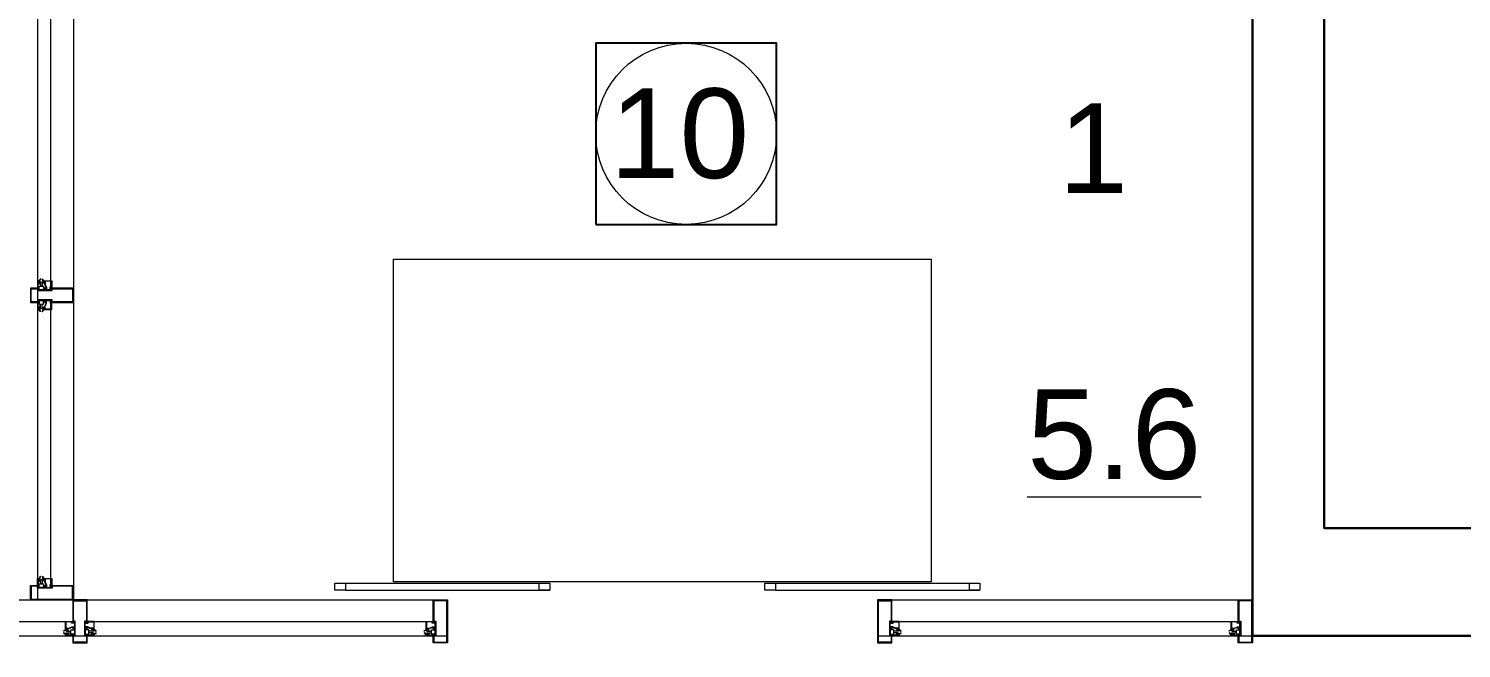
# Model space of a CAD drawing. Header units: metres. Extents: x 0 to 62.5, y -0.5 to 27.6.
# Drawn here: x 35.958 to 39.956, y 11.217 to 12.944 of the extents above; entities that cross this region are included whole.
import ezdxf
from ezdxf.enums import TextEntityAlignment as Align

# ---------------------------------------------------------------- set-up
doc = ezdxf.new("R2010")
doc.units = ezdxf.units.M
doc.header["$MEASUREMENT"] = 0
for name, color, linetype, lineweight in [('Level 50', 7, 'Continuous', 0), ('окна', 153, 'Continuous', 18), ('Полы', 12, 'Continuous', 13)]:
    doc.layers.add(name, color=color, linetype=linetype, lineweight=lineweight)
doc.layers.add('YOLO_TABLE', color=1, linetype='Continuous')
doc.styles.get("Standard").update_dxf_attribs({"font": 'CS_Gost2304.shx'})
doc.styles.add('Style-Arial', font='arial.ttf')
doc.dimstyles.get("Standard").update_dxf_attribs({"dimtxt": 0.18, "dimasz": 0.18, "dimexe": 0.18, "dimexo": 0.0625, "dimgap": 0.09, "dimtad": 0, "dimtih": 1, "dimtoh": 1, "dimdec": 4, "dimzin": 0, "dimdsep": 46, "dimtxsty": 'STANDARD', "dimcen": 0.09, "dimadec": 0, "dimazin": 0, "dimtfac": 1, "dimtdec": 4, "dimtofl": 0, "dimtmove": 0, "dimatfit": 3, "dimfxl": 1, "dimtolj": 1, "dimtzin": 0, "dimarcsym": 0})

# ---------------------------------------------------------------- blocks, each defined once
blk = doc.blocks.new('stoyka_R')
at = {"color": 0, "linetype": 'ByBlock', "lineweight": -2}
for points in [[(-20, 63.5), (-20, 0), (20, 0), (20, 63.5), (19.3, 63.9, 0.580174), (18.5, 63.5), (18.5, 61.5), (15, 61.5), (15, 69.5), (14.5, 70), (15, 70.5), (15, 79.2), (18.5, 79.2), (18.5, 77.2, 0.580174), (19.3, 76.8), (20, 77.3), (20, 80.7), (15, 80.7), (15, 98.5), (33.5, 98.5), (33.5, 96.2), (32, 96.2, 0.414214), (31.5, 95.7), (31.5, 95), (34.9, 95, 0.414214), (35.4, 95.5), (35.4, 96.2), (34.7, 96.2), (34.7, 98.7), (38.7, 98.7), (38.7, 96.2), (37.9, 96.2), (37.9, 95.5, 0.414214), (38.4, 95), (39.5, 95, 0.414214), (40, 95.5), (40, 99.5, 0.414214), (39.5, 100), (20, 100), (20, 120), (-20, 120), (-20, 100), (-39.5, 100, 0.414214), (-40, 99.5), (-40, 95.5, 0.414214), (-39.5, 95), (-38.5, 95, 0.414214), (-38, 95.5), (-38, 96.2), (-38.7, 96.2), (-38.7, 98.7), (-34.7, 98.7), (-34.7, 96.2), (-35.5, 96.2), (-35.5, 95.5, 0.414214), (-35, 95), (-31.5, 95), (-31.5, 95.7, 0.414214), (-32, 96.2), (-33.5, 96.2), (-33.5, 98.5), (-15, 98.5), (-15, 80.7), (-20, 80.7), (-20, 77.3), (-19.3, 76.8, 0.580174), (-18.5, 77.2), (-18.5, 79.2), (-15, 79.2), (-15, 70.5), (-14.5, 70), (-15, 69.5), (-15, 61.5), (-18.5, 61.5), (-18.5, 63.5, 0.580174), (-19.3, 63.9)], [(-39, 79), (-30, 79), (-22.1, 75.5), (-15.7, 75.5, 0.414214), (-15.2, 76), (-15.2, 76.2, 0.23461), (-15.4, 76.6), (-16.5, 77.4, 0.303619), (-16.9, 77.4), (-18.2, 76.5), (-22.1, 76.5), (-30, 80), (-33.5, 80), (-33.5, 82.8), (-33.5, 84), (-34.7, 84), (-35.3, 83), (-34.5, 83), (-34.5, 80), (-39, 80), (-39, 83), (-37.8, 83), (-38.4, 84), (-40, 84), (-40, 60), (-20, 60), (-20, 61), (-22, 61), (-22, 64), (-17.9, 64), (-16.3, 62.4, 0.979824), (-15.6, 63.1), (-17.5, 65), (-23.2, 65), (-23.2, 61), (-39, 61), (-39, 79)], [(39, 79), (30, 79), (22.1, 75.5), (15.7, 75.5, -0.414214), (15.2, 76), (15.2, 76.2, -0.23461), (15.4, 76.6), (16.5, 77.4, -0.303619), (16.9, 77.4), (18.2, 76.5), (22.1, 76.5), (30, 80), (33.5, 80), (33.5, 82.8), (33.5, 84), (34.7, 84), (35.3, 83), (34.5, 83), (34.5, 80), (39, 80), (39, 83), (37.8, 83), (38.4, 84), (40, 84), (40, 60), (20, 60), (20, 61), (22, 61), (22, 64), (17.9, 64), (16.3, 62.4, -0.979824), (15.6, 63.1), (17.5, 65), (23.2, 65), (23.2, 61), (39, 61), (39, 79)]]:
    blk.add_lwpolyline(points, format="xyb", close=True, dxfattribs=at)
at = {"color": 0, "linetype": 'ByBlock', "lineweight": 0}
for points in [[(-34.9, 96.6), (-36, 97), (-36, 96), (-35.8, 96), (-35.8, 95), (-34.1, 94.3, -0.278117), (-33.5, 93.4, -0.298632), (-34.2, 92.5), (-37, 92, -1.227062), (-37.2, 92.7), (-34.8, 93.5), (-36.8, 94), (-37.8, 93.5), (-40.3, 93.5), (-44.8, 92.1, -1.262793), (-45.1, 92.7), (-41, 96), (-40, 96), (-40, 95, 0.414214), (-39.5, 94.5), (-38.3, 94.5, 0.414214), (-37.8, 95), (-37.8, 96), (-37.5, 96), (-37.5, 97), (-38.6, 96.6, -0.954089), (-39.2, 97.1), (-37.5, 98.7), (-36, 98.7), (-34.3, 97.1, -0.954089)], [(-34.9, 82.4), (-36, 81.7), (-36, 83), (-35.8, 83), (-35.8, 84), (-34.1, 84.7, 0.278117), (-33.5, 85.6, 0.298632), (-34.2, 86.5), (-37, 87, 1.227062), (-37.2, 86.3), (-34.8, 85.5), (-36.8, 85), (-37.8, 85.5), (-40.3, 85.5), (-44.8, 86.9, 1.262793), (-45.1, 86.3), (-41, 83), (-40, 83), (-40, 84, -0.414214), (-39.5, 84.5), (-38.3, 84.5, -0.414214), (-37.8, 84), (-37.8, 83), (-37.5, 83), (-37.5, 81.7), (-38.6, 82.4, 0.954089), (-39.2, 81.9), (-37.5, 80), (-36, 80), (-34.3, 81.9, 0.954089)], [(34.9, 96.6), (36, 97), (36, 96), (35.7, 96), (35.7, 95), (34.1, 94.3, 0.278117), (33.5, 93.4, 0.298632), (34.2, 92.5), (37, 92, 1.227062), (37.2, 92.7), (34.8, 93.5), (36.7, 94), (37.7, 93.5), (40.2, 93.5), (44.8, 92.1, 1.262793), (45.1, 92.7), (41, 96), (40, 96), (40, 95, -0.414214), (39.5, 94.5), (38.2, 94.5, -0.414214), (37.7, 95), (37.7, 96), (37.5, 96), (37.5, 97), (38.6, 96.6, 0.954089), (39.2, 97.1), (37.5, 98.7), (36, 98.7), (34.3, 97.1, 0.954089)], [(34.9, 82.4), (36, 81.7), (36, 83), (35.7, 83), (35.7, 84), (34.1, 84.7, -0.278117), (33.5, 85.6, -0.298632), (34.2, 86.5), (37, 87, -1.227062), (37.2, 86.3), (34.8, 85.5), (36.7, 85), (37.7, 85.5), (40.2, 85.5), (44.8, 86.9, -1.262793), (45.1, 86.3), (41, 83), (40, 83), (40, 84, 0.414214), (39.5, 84.5), (38.2, 84.5, 0.414214), (37.7, 84), (37.7, 83), (37.5, 83), (37.5, 81.7), (38.6, 82.4, -0.954089), (39.2, 81.9), (37.5, 80), (36, 80), (34.3, 81.9, -0.954089)]]:
    blk.add_lwpolyline(points, format="xyb", close=True, dxfattribs=at)
at = {"lineweight": 0}
for points in [[(-37.2, 87), (-25, 87)], [(-37.1, 92), (-25, 92)], [(37.1, 92), (25, 92)], [(37.2, 87), (25, 87)]]:
    blk.add_lwpolyline(points, dxfattribs=at)
for points in [[(-25, 83.5), (-15, 83.5), (-15, 95.5), (-25, 95.5)], [(25, 83.5), (15, 83.5), (15, 95.5), (25, 95.5)]]:
    blk.add_lwpolyline(points, close=True, dxfattribs=at)
at = {"color": 0, "linetype": 'ByBlock', "lineweight": -2}
blk.add_lwpolyline([(18, 59.5), (18, 3), (-18, 3), (-18, 59.5), (-13, 59.5), (-13, 100.5), (-18, 100.5), (-18, 118), (18, 118), (18, 100.5), (13, 100.5), (13, 59.5)], close=True, dxfattribs=at)
blk = doc.blocks.new('_Oblique')
at = {"color": 0, "linetype": 'ByBlock', "lineweight": -2}
blk.add_line((0.5, 0.5), (-0.5, -0.5), dxfattribs=at)
blk = doc.blocks.new('*D83')
at = {"color": 0, "lineweight": -2, "transparency": 16777216}
for p, q in [((37.1073, 11.1085), (37.1073, 9.3015)), ((38.3473, 11.1085), (38.3473, 9.3015))]:
    blk.add_line(p, q, dxfattribs=at)
at = {"color": 5, "lineweight": 0, "transparency": 16777216}
blk.add_line((37.1073, 9.4265), (38.3473, 9.4265), dxfattribs=at)
at = {"layer": 'Defpoints', "color": 0, "transparency": 16777216}
for p in [(37.1073, 11.2335), (38.3473, 11.2335), (38.3473, 9.4265)]:
    blk.add_point(p, dxfattribs=at)
at = {"color": 5, "lineweight": 0, "transparency": 16777216, "xscale": 0.125, "yscale": 0.125, "zscale": 0.125, "rotation": 180}
blk.add_blockref('_Oblique', (37.1073, 9.4265), dxfattribs=at)
at = {"color": 5, "lineweight": 0, "transparency": 16777216, "xscale": 0.125, "yscale": 0.125, "zscale": 0.125}
blk.add_blockref('_Oblique', (38.3473, 9.4265), dxfattribs=at)
at = {"color": 0, "transparency": 16777216, "insert": (37.7273, 9.6792), "char_height": 0.25, "attachment_point": 5, "style": 'Style-Arial'}
blk.add_mtext('1240', dxfattribs=at)
blk = doc.blocks.new('TerminatorOpen')
at = {"color": 0, "linetype": 'ByBlock', "lineweight": -2}
for q in [(-1, 0.5), (-1, 0), (-1, -0.5)]:
    blk.add_line((0, 0), q, dxfattribs=at)

msp = doc.modelspace()

# ---------------------------------------------------------------- linework, layer by layer
at = {"linetype": 'Continuous', "lineweight": 13, "flags": 128}
msp.add_lwpolyline([(36.9765701, 12.30150456), (38.4765701, 12.30150456), (38.4765701, 11.40150456), (36.9765701, 11.40150456), (36.9765701, 12.30150456)], close=True, dxfattribs=at)
at = {"layer": 'Level 50', "color": 7, "linetype": 'Continuous', "lineweight": 30}
for points in [[(39.57325171, 13.1505698), (39.37325171, 13.1505698), (39.37325171, 11.25150456), (40.34325171, 11.25150456)], [(39.57325171, 13.1505698), (39.57325171, 11.55150456), (40.34325171, 11.55150456)]]:
    msp.add_lwpolyline(points, dxfattribs=at)
at = {"layer": 'Level 50', "color": 7, "linetype": 'Continuous', "lineweight": 0}
msp.add_circle((37.79300488, 12.65110923), 0.25242955, dxfattribs=at)
at = {"layer": 'YOLO_TABLE'}
msp.add_lwpolyline([(37.54057533, 12.39867968), (38.04543442, 12.39867968), (38.04543442, 12.90353877), (37.54057533, 12.90353877)], close=True, dxfattribs=at)
at = {"layer": 'окна'}
for p, q in [((25.77325171, 11.35150456), (37.12725171, 11.35150456)), ((38.32725171, 11.35150456), (39.37325171, 11.35150456)), ((25.77325171, 11.25150456), (37.12725171, 11.25150456)), ((38.32725171, 11.25150456), (39.37325171, 11.25150456))]:
    msp.add_line(p, q, dxfattribs=at)
for points in [[(35.98325171, 13.1505698), (35.98325171, 11.35150456)], [(36.08324917, 13.05056488), (36.08325171, 11.35150456)], [(36.02035734, 12.21903472), (36.02035734, 13.01456487)], [(36.02035734, 11.38750456), (36.02035734, 12.18303472)], [(35.99125171, 11.40865436), (35.99125171, 11.39650456)], [(35.99625171, 11.408699), (35.99625171, 11.39650456)], [(36.8419483, 11.39829458), (37.41255513, 11.39829471)], [(38.0419483, 11.39829461), (38.61255513, 11.39829474)], [(35.98275171, 11.35350456), (36.08025171, 11.35350456), (36.08025171, 11.38950456), (36.02375171, 11.38950456), (36.02375171, 11.38450456), (35.98275171, 11.38450456), (35.98275171, 11.38950456), (35.96525171, 11.38950456), (35.96525171, 11.35350456), (35.98275171, 11.35350456)], [(36.8419483, 11.37829458), (37.41255513, 11.37829471)], [(38.0419483, 11.37829461), (38.61255513, 11.37829474)], [(37.12525171, 11.25100456), (37.12525171, 11.34850456), (37.08925171, 11.34850456), (37.08925171, 11.29200456), (37.09425171, 11.29200456), (37.09425171, 11.25100456), (37.08925171, 11.25100456), (37.08925171, 11.23350456), (37.12525171, 11.23350456), (37.12525171, 11.25100456)], [(38.32925171, 11.25100456), (38.32925171, 11.34850456), (38.36525171, 11.34850456), (38.36525171, 11.29200456), (38.36025171, 11.29200456), (38.36025171, 11.25100456), (38.36525171, 11.25100456), (38.36525171, 11.23350456), (38.32925171, 11.23350456), (38.32925171, 11.25100456)], [(39.37125171, 11.25100456), (39.37125171, 11.34850456), (39.33525171, 11.34850456), (39.33525171, 11.29200456), (39.34025171, 11.29200456), (39.34025171, 11.25100456), (39.33525171, 11.25100456), (39.33525171, 11.23350456), (39.37125171, 11.23350456), (39.37125171, 11.25100456)], [(34.81700171, 11.29150456), (36.08325171, 11.29150456)], [(36.11925171, 11.29150456), (37.09325171, 11.29150456)], [(37.12725171, 11.28800777), (37.12725171, 11.25150456)], [(38.32725171, 11.28800777), (38.32725171, 11.25150456)], [(38.36325171, 11.29150456), (39.33725171, 11.29150456)], [(37.07005727, 11.26450456), (37.08225171, 11.26450456)], [(37.07010191, 11.25950456), (37.08225171, 11.25950456)], [(38.38444615, 11.26450456), (38.37225171, 11.26450456)], [(38.38440152, 11.25950456), (38.37225171, 11.25950456)], [(39.31605727, 11.26450456), (39.32825171, 11.26450456)], [(39.31610191, 11.25950456), (39.32825171, 11.25950456)]]:
    msp.add_lwpolyline(points, dxfattribs=at)
for points in [[(35.98325171, 11.35150456), (35.98325171, 11.35150456), (35.96325171, 11.35150456), (35.96325171, 11.39150456), (35.98325171, 11.39150456), (35.98325171, 11.41100456, -0.4142135624), (35.98375171, 11.41150456), (35.98775171, 11.41150456, -0.4142135624), (35.98825171, 11.41100456), (35.98825171, 11.40995456, -0.4142135624), (35.98775171, 11.40945456), (35.98705171, 11.40945456), (35.98705171, 11.41020456), (35.98455171, 11.41020456), (35.98455171, 11.40620456), (35.98705171, 11.40620456), (35.98705171, 11.40695456), (35.98775171, 11.40695456, -0.4142135624), (35.98825171, 11.40645456), (35.98825171, 11.40300456), (35.98755171, 11.40300456, -0.4142135624), (35.98705171, 11.40350456), (35.98705171, 11.40500456), (35.98475171, 11.40500456), (35.98475171, 11.38650456), (36.00250171, 11.38650456), (36.00250171, 11.39150456), (36.0059985, 11.39150456), (36.00643684, 11.39075996, -0.5801735595), (36.00600494, 11.39000453), (36.00400171, 11.39000453), (36.00400171, 11.38650456), (36.01275171, 11.38650456), (36.01325171, 11.38600456), (36.01375171, 11.38650456), (36.02175171, 11.38650456), (36.02175171, 11.39000453), (36.01974849, 11.39000453, -0.5801735595), (36.01931659, 11.39075996), (36.01975492, 11.39150456), (36.08325171, 11.39150456), (36.08325171, 11.35150456), (36.01975492, 11.35150456)], [(37.12725171, 11.25150456), (37.12725171, 11.25150456), (37.12725171, 11.23150456), (37.08725171, 11.23150456), (37.08725171, 11.25150456), (37.06775171, 11.25150456, -0.4142135624), (37.06725171, 11.25200456), (37.06725171, 11.25600456, -0.4142135624), (37.06775171, 11.25650456), (37.06880171, 11.25650456, -0.4142135624), (37.06930171, 11.25600456), (37.06930171, 11.25530456), (37.06855171, 11.25530456), (37.06855171, 11.25280456), (37.07255171, 11.25280456), (37.07255171, 11.25530456), (37.07180171, 11.25530456), (37.07180171, 11.25600456, -0.4142135624), (37.07230171, 11.25650456), (37.07575171, 11.25650456), (37.07575171, 11.25580456, -0.4142135624), (37.07525171, 11.25530456), (37.07375171, 11.25530456), (37.07375171, 11.25300456), (37.09225171, 11.25300456), (37.09225171, 11.27075456), (37.08725171, 11.27075456), (37.08725171, 11.27425135), (37.08799631, 11.27468968, -0.5801735595), (37.08875174, 11.27425778), (37.08875174, 11.27225456), (37.09225171, 11.27225456), (37.09225171, 11.28100456), (37.09275171, 11.28150456), (37.09225171, 11.28200456), (37.09225171, 11.29000456), (37.08875174, 11.29000456), (37.08875174, 11.28800133, -0.5801735595), (37.08799631, 11.28756943), (37.08725171, 11.28800777), (37.08725171, 11.35150456), (37.12725171, 11.35150456), (37.12725171, 11.28800777)], [(38.32725171, 11.25150456), (38.32725171, 11.25150456), (38.32725171, 11.23150456), (38.36725171, 11.23150456), (38.36725171, 11.25150456), (38.38675171, 11.25150456, 0.4142135624), (38.38725171, 11.25200456), (38.38725171, 11.25600456, 0.4142135624), (38.38675171, 11.25650456), (38.38570171, 11.25650456, 0.4142135624), (38.38520171, 11.25600456), (38.38520171, 11.25530456), (38.38595171, 11.25530456), (38.38595171, 11.25280456), (38.38195171, 11.25280456), (38.38195171, 11.25530456), (38.38270171, 11.25530456), (38.38270171, 11.25600456, 0.4142135624), (38.38220171, 11.25650456), (38.37875171, 11.25650456), (38.37875171, 11.25580456, 0.4142135624), (38.37925171, 11.25530456), (38.38075171, 11.25530456), (38.38075171, 11.25300456), (38.36225171, 11.25300456), (38.36225171, 11.27075456), (38.36725171, 11.27075456), (38.36725171, 11.27425135), (38.36650712, 11.27468968, 0.5801735595), (38.36575169, 11.27425778), (38.36575169, 11.27225456), (38.36225171, 11.27225456), (38.36225171, 11.28100456), (38.36175171, 11.28150456), (38.36225171, 11.28200456), (38.36225171, 11.29000456), (38.36575169, 11.29000456), (38.36575169, 11.28800133, 0.5801735595), (38.36650712, 11.28756943), (38.36725171, 11.28800777), (38.36725171, 11.35150456), (38.32725171, 11.35150456), (38.32725171, 11.28800777)], [(39.37325171, 11.25150456), (39.37325171, 11.25150456), (39.37325171, 11.23150456), (39.33325171, 11.23150456), (39.33325171, 11.25150456), (39.31375171, 11.25150456, -0.4142135624), (39.31325171, 11.25200456), (39.31325171, 11.25600456, -0.4142135624), (39.31375171, 11.25650456), (39.31480171, 11.25650456, -0.4142135624), (39.31530171, 11.25600456), (39.31530171, 11.25530456), (39.31455171, 11.25530456), (39.31455171, 11.25280456), (39.31855171, 11.25280456), (39.31855171, 11.25530456), (39.31780171, 11.25530456), (39.31780171, 11.25600456, -0.4142135624), (39.31830171, 11.25650456), (39.32175171, 11.25650456), (39.32175171, 11.25580456, -0.4142135624), (39.32125171, 11.25530456), (39.31975171, 11.25530456), (39.31975171, 11.25300456), (39.33825171, 11.25300456), (39.33825171, 11.27075456), (39.33325171, 11.27075456), (39.33325171, 11.27425135), (39.33399631, 11.27468968, -0.5801735595), (39.33475174, 11.27425778), (39.33475174, 11.27225456), (39.33825171, 11.27225456), (39.33825171, 11.28100456), (39.33875171, 11.28150456), (39.33825171, 11.28200456), (39.33825171, 11.29000456), (39.33475174, 11.29000456), (39.33475174, 11.28800133, -0.5801735595), (39.33399631, 11.28756943), (39.33325171, 11.28800777), (39.33325171, 11.35150456), (39.37325171, 11.35150456), (39.37325171, 11.28800777)]]:
    msp.add_lwpolyline(points, format="xyb", dxfattribs=at)
for points in [[(35.98663603, 11.40636317), (35.98625171, 11.40750456), (35.98724882, 11.40750456), (35.98724882, 11.40725456), (35.98824882, 11.40725456), (35.98898488, 11.40559842, 0.2781165631), (35.98983122, 11.40500684, 0.298632436), (35.99070567, 11.40566875), (35.99121939, 11.4085084, 1.2270617229), (35.99056044, 11.40866455), (35.98974882, 11.40630456), (35.98924882, 11.40825456), (35.98974882, 11.40925456), (35.98974882, 11.41175456), (35.99114695, 11.41627822, 1.2627930682), (35.99056755, 11.41663677), (35.98724882, 11.41250456), (35.98724882, 11.41150456), (35.98824882, 11.41150456, -0.4142135624), (35.98874882, 11.41100456), (35.98874882, 11.40975456, -0.4142135624), (35.98824882, 11.40925456), (35.98724882, 11.40925456), (35.98724882, 11.40900456), (35.98625171, 11.40900456), (35.98663603, 11.41014594, 0.9540885036), (35.98618977, 11.41068424), (35.98455171, 11.40900456), (35.98455171, 11.40750456), (35.98618977, 11.40582488, 0.9540885036)], [(36.0008645, 11.40636317), (36.00155171, 11.40750456), (36.00025171, 11.40750456), (36.00025171, 11.40725456), (35.99925171, 11.40725456), (35.99851565, 11.40559842, -0.2781165631), (35.99766931, 11.40500684, -0.298632436), (35.99679486, 11.40566875), (35.99628114, 11.4085084, -1.2270617229), (35.99694009, 11.40866455), (35.99775171, 11.40630456), (35.99825171, 11.40825456), (35.99775171, 11.40925456), (35.99775171, 11.41175456), (35.99635359, 11.41627822, -1.2627930682), (35.99693298, 11.41663677), (36.00025171, 11.41250456), (36.00025171, 11.41150456), (35.99925171, 11.41150456, 0.4142135624), (35.99875171, 11.41100456), (35.99875171, 11.40975456, 0.4142135624), (35.99925171, 11.40925456), (36.00025171, 11.40925456), (36.00025171, 11.40900456), (36.00155171, 11.40900456), (36.0008645, 11.41014594, -0.9540885036), (36.00131077, 11.41068424), (36.00325171, 11.40900456), (36.00325171, 11.40750456), (36.00131077, 11.40582488, -0.9540885036)], [(36.00425171, 11.41050456), (36.00425171, 11.40150456), (36.00775171, 11.39360456), (36.00775171, 11.38720456, -0.4142135624), (36.00725171, 11.38670456), (36.00701581, 11.38670456, -0.2346100061), (36.00661475, 11.38691598), (36.00582082, 11.38798239, -0.3036194749), (36.00582013, 11.38842718), (36.00675171, 11.38970456), (36.00675171, 11.39360456), (36.00325171, 11.40150456), (36.00325171, 11.40500456), (36.00045171, 11.40500456), (35.99925171, 11.40500456), (35.99925171, 11.40622721), (36.00025171, 11.40680456), (36.00025171, 11.40600456), (36.00325171, 11.40600456), (36.00325171, 11.41050456), (36.00025171, 11.41050456), (36.00025171, 11.40930456), (35.99925171, 11.40988191), (35.99925171, 11.41150456), (36.02325171, 11.41150456), (36.02325171, 11.39150456), (36.02225171, 11.39150456), (36.02225171, 11.39350456), (36.01925171, 11.39350456), (36.01925171, 11.38944292), (36.0208483, 11.38784634, -0.9798244206), (36.02012706, 11.38715336), (36.01825171, 11.38902871), (36.01825171, 11.39470456), (36.02225171, 11.39470456), (36.02225171, 11.41050456), (36.00425171, 11.41050456)], [(37.06825171, 11.27250456), (37.07725171, 11.27250456), (37.08515171, 11.27600456), (37.09155171, 11.27600456, -0.4142135624), (37.09205171, 11.27550456), (37.09205171, 11.27526865, -0.2346100061), (37.0918403, 11.27486759), (37.09077388, 11.27407366, -0.3036194749), (37.09032909, 11.27407297), (37.08905171, 11.27500456), (37.08515171, 11.27500456), (37.07725171, 11.27150456), (37.07375171, 11.27150456), (37.07375171, 11.26870456), (37.07375171, 11.26750456), (37.07252906, 11.26750456), (37.07195171, 11.26850456), (37.07275171, 11.26850456), (37.07275171, 11.27150456), (37.06825171, 11.27150456), (37.06825171, 11.26850456), (37.06945171, 11.26850456), (37.06887436, 11.26750456), (37.06725171, 11.26750456), (37.06725171, 11.29150456), (37.08725171, 11.29150456), (37.08725171, 11.29050456), (37.08525171, 11.29050456), (37.08525171, 11.28750456), (37.08931335, 11.28750456), (37.09090993, 11.28910114, -0.9798244206), (37.09160291, 11.28837991), (37.08972756, 11.28650456), (37.08405171, 11.28650456), (37.08405171, 11.29050456), (37.06825171, 11.29050456), (37.06825171, 11.27250456)], [(38.38625171, 11.27250456), (38.37725171, 11.27250456), (38.36935171, 11.27600456), (38.36295171, 11.27600456, 0.4142135624), (38.36245171, 11.27550456), (38.36245171, 11.27526865, 0.2346100061), (38.36266313, 11.27486759), (38.36372955, 11.27407366, 0.3036194749), (38.36417434, 11.27407297), (38.36545171, 11.27500456), (38.36935171, 11.27500456), (38.37725171, 11.27150456), (38.38075171, 11.27150456), (38.38075171, 11.26870456), (38.38075171, 11.26750456), (38.38197436, 11.26750456), (38.38255171, 11.26850456), (38.38175171, 11.26850456), (38.38175171, 11.27150456), (38.38625171, 11.27150456), (38.38625171, 11.26850456), (38.38505171, 11.26850456), (38.38562906, 11.26750456), (38.38725171, 11.26750456), (38.38725171, 11.29150456), (38.36725171, 11.29150456), (38.36725171, 11.29050456), (38.36925171, 11.29050456), (38.36925171, 11.28750456), (38.36519008, 11.28750456), (38.36359349, 11.28910114, 0.9798244206), (38.36290052, 11.28837991), (38.36477586, 11.28650456), (38.37045171, 11.28650456), (38.37045171, 11.29050456), (38.38625171, 11.29050456), (38.38625171, 11.27250456)], [(39.31425171, 11.27250456), (39.32325171, 11.27250456), (39.33115171, 11.27600456), (39.33755171, 11.27600456, -0.4142135624), (39.33805171, 11.27550456), (39.33805171, 11.27526865, -0.2346100061), (39.3378403, 11.27486759), (39.33677388, 11.27407366, -0.3036194749), (39.33632909, 11.27407297), (39.33505171, 11.27500456), (39.33115171, 11.27500456), (39.32325171, 11.27150456), (39.31975171, 11.27150456), (39.31975171, 11.26870456), (39.31975171, 11.26750456), (39.31852906, 11.26750456), (39.31795171, 11.26850456), (39.31875171, 11.26850456), (39.31875171, 11.27150456), (39.31425171, 11.27150456), (39.31425171, 11.26850456), (39.31545171, 11.26850456), (39.31487436, 11.26750456), (39.31325171, 11.26750456), (39.31325171, 11.29150456), (39.33325171, 11.29150456), (39.33325171, 11.29050456), (39.33125171, 11.29050456), (39.33125171, 11.28750456), (39.33531335, 11.28750456), (39.33690993, 11.28910114, -0.9798244206), (39.33760291, 11.28837991), (39.33572756, 11.28650456), (39.33005171, 11.28650456), (39.33005171, 11.29050456), (39.31425171, 11.29050456), (39.31425171, 11.27250456)], [(37.0723931, 11.26911734), (37.07125171, 11.26980456), (37.07125171, 11.26850456), (37.07150171, 11.26850456), (37.07150171, 11.26750456), (37.07315785, 11.2667685, -0.2781165631), (37.07374943, 11.26592216, -0.298632436), (37.07308752, 11.2650477), (37.07024787, 11.26453399, -1.2270617229), (37.07009172, 11.26519294), (37.07245171, 11.26600456), (37.07050171, 11.26650456), (37.06950171, 11.26600456), (37.06700171, 11.26600456), (37.06247805, 11.26460643, -1.2627930682), (37.0621195, 11.26518583), (37.06625171, 11.26850456), (37.06725171, 11.26850456), (37.06725171, 11.26750456, 0.4142135624), (37.06775171, 11.26700456), (37.06900171, 11.26700456, 0.4142135624), (37.06950171, 11.26750456), (37.06950171, 11.26850456), (37.06975171, 11.26850456), (37.06975171, 11.26980456), (37.06861033, 11.26911734, -0.9540885036), (37.06807203, 11.26956361), (37.06975171, 11.27150456), (37.07125171, 11.27150456), (37.07293139, 11.26956361, -0.9540885036)], [(37.0723931, 11.25488888), (37.07125171, 11.25450456), (37.07125171, 11.25550166), (37.07150171, 11.25550166), (37.07150171, 11.25650166), (37.07315785, 11.25723773, 0.2781165631), (37.07374943, 11.25808406, 0.298632436), (37.07308752, 11.25895852), (37.07024787, 11.25947223, 1.2270617229), (37.07009172, 11.25881328), (37.07245171, 11.25800166), (37.07050171, 11.25750166), (37.06950171, 11.25800166), (37.06700171, 11.25800166), (37.06247805, 11.25939979, 1.2627930682), (37.0621195, 11.25882039), (37.06625171, 11.25550166), (37.06725171, 11.25550166), (37.06725171, 11.25650166, -0.4142135624), (37.06775171, 11.25700166), (37.06900171, 11.25700166, -0.4142135624), (37.06950171, 11.25650166), (37.06950171, 11.25550166), (37.06975171, 11.25550166), (37.06975171, 11.25450456), (37.06861033, 11.25488888, 0.9540885036), (37.06807203, 11.25444261), (37.06975171, 11.25280456), (37.07125171, 11.25280456), (37.07293139, 11.25444261, 0.9540885036)], [(38.38211033, 11.26911734), (38.38325171, 11.26980456), (38.38325171, 11.26850456), (38.38300171, 11.26850456), (38.38300171, 11.26750456), (38.38134557, 11.2667685, 0.2781165631), (38.38075399, 11.26592216, 0.298632436), (38.3814159, 11.2650477), (38.38425555, 11.26453399, 1.2270617229), (38.3844117, 11.26519294), (38.38205171, 11.26600456), (38.38400171, 11.26650456), (38.38500171, 11.26600456), (38.38750171, 11.26600456), (38.39202537, 11.26460643, 1.2627930682), (38.39238393, 11.26518583), (38.38825171, 11.26850456), (38.38725171, 11.26850456), (38.38725171, 11.26750456, -0.4142135624), (38.38675171, 11.26700456), (38.38550171, 11.26700456, -0.4142135624), (38.38500171, 11.26750456), (38.38500171, 11.26850456), (38.38475171, 11.26850456), (38.38475171, 11.26980456), (38.3858931, 11.26911734, 0.9540885036), (38.38643139, 11.26956361), (38.38475171, 11.27150456), (38.38325171, 11.27150456), (38.38157203, 11.26956361, 0.9540885036)], [(38.38211033, 11.25488888), (38.38325171, 11.25450456), (38.38325171, 11.25550166), (38.38300171, 11.25550166), (38.38300171, 11.25650166), (38.38134557, 11.25723773, -0.2781165631), (38.38075399, 11.25808406, -0.298632436), (38.3814159, 11.25895852), (38.38425555, 11.25947223, -1.2270617229), (38.3844117, 11.25881328), (38.38205171, 11.25800166), (38.38400171, 11.25750166), (38.38500171, 11.25800166), (38.38750171, 11.25800166), (38.39202537, 11.25939979, -1.2627930682), (38.39238393, 11.25882039), (38.38825171, 11.25550166), (38.38725171, 11.25550166), (38.38725171, 11.25650166, 0.4142135624), (38.38675171, 11.25700166), (38.38550171, 11.25700166, 0.4142135624), (38.38500171, 11.25650166), (38.38500171, 11.25550166), (38.38475171, 11.25550166), (38.38475171, 11.25450456), (38.3858931, 11.25488888, -0.9540885036), (38.38643139, 11.25444261), (38.38475171, 11.25280456), (38.38325171, 11.25280456), (38.38157203, 11.25444261, -0.9540885036)], [(39.3183931, 11.26911734), (39.31725171, 11.26980456), (39.31725171, 11.26850456), (39.31750171, 11.26850456), (39.31750171, 11.26750456), (39.31915785, 11.2667685, -0.2781165631), (39.31974943, 11.26592216, -0.298632436), (39.31908752, 11.2650477), (39.31624787, 11.26453399, -1.2270617229), (39.31609172, 11.26519294), (39.31845171, 11.26600456), (39.31650171, 11.26650456), (39.31550171, 11.26600456), (39.31300171, 11.26600456), (39.30847805, 11.26460643, -1.2627930682), (39.3081195, 11.26518583), (39.31225171, 11.26850456), (39.31325171, 11.26850456), (39.31325171, 11.26750456, 0.4142135624), (39.31375171, 11.26700456), (39.31500171, 11.26700456, 0.4142135624), (39.31550171, 11.26750456), (39.31550171, 11.26850456), (39.31575171, 11.26850456), (39.31575171, 11.26980456), (39.31461033, 11.26911734, -0.9540885036), (39.31407203, 11.26956361), (39.31575171, 11.27150456), (39.31725171, 11.27150456), (39.31893139, 11.26956361, -0.9540885036)], [(39.3183931, 11.25488888), (39.31725171, 11.25450456), (39.31725171, 11.25550166), (39.31750171, 11.25550166), (39.31750171, 11.25650166), (39.31915785, 11.25723773, 0.2781165631), (39.31974943, 11.25808406, 0.298632436), (39.31908752, 11.25895852), (39.31624787, 11.25947223, 1.2270617229), (39.31609172, 11.25881328), (39.31845171, 11.25800166), (39.31650171, 11.25750166), (39.31550171, 11.25800166), (39.31300171, 11.25800166), (39.30847805, 11.25939979, 1.2627930682), (39.3081195, 11.25882039), (39.31225171, 11.25550166), (39.31325171, 11.25550166), (39.31325171, 11.25650166, -0.4142135624), (39.31375171, 11.25700166), (39.31500171, 11.25700166, -0.4142135624), (39.31550171, 11.25650166), (39.31550171, 11.25550166), (39.31575171, 11.25550166), (39.31575171, 11.25450456), (39.31461033, 11.25488888, 0.9540885036), (39.31407203, 11.25444261), (39.31575171, 11.25280456), (39.31725171, 11.25280456), (39.31893139, 11.25444261, 0.9540885036)]]:
    msp.add_lwpolyline(points, format="xyb", close=True, dxfattribs=at)
for points in [[(35.99975171, 11.39650456), (35.99975171, 11.38650456), (35.98775171, 11.38650456), (35.98775171, 11.39650456)], [(36.81255513, 11.39829458), (36.8419483, 11.39829458), (36.84194829, 11.37829465), (36.81255512, 11.37829465)], [(37.38316196, 11.39829458), (37.41255513, 11.39829458), (37.41255513, 11.37829465), (37.38316196, 11.37829466)], [(38.01255513, 11.39829461), (38.0419483, 11.39829461), (38.0419483, 11.37829468), (38.01255513, 11.37829468)], [(38.58316196, 11.39829462), (38.61255513, 11.39829461), (38.61255513, 11.37829469), (38.58316196, 11.37829469)], [(37.08225171, 11.26800456), (37.09225171, 11.26800456), (37.09225171, 11.25600456), (37.08225171, 11.25600456)], [(38.37225171, 11.26800456), (38.36225171, 11.26800456), (38.36225171, 11.25600456), (38.37225171, 11.25600456)], [(39.32825171, 11.26800456), (39.33825171, 11.26800456), (39.33825171, 11.25600456), (39.32825171, 11.25600456)]]:
    msp.add_lwpolyline(points, close=True, dxfattribs=at)

# ---------------------------------------------------------------- block references
at = {"layer": 'окна', "xscale": 0.001, "yscale": 0.001, "zscale": 0.001}
for p, rotation in [((36.08325044, 12.20103472), 90.00000000000003), ((36.10125171, 11.35150456), 180)]:
    msp.add_blockref('stoyka_R', p, dxfattribs=dict(at, rotation=rotation))

# ---------------------------------------------------------------- texts
at = {"color": 7, "linetype": 'Continuous', "lineweight": 0, "style": 'Style-Arial'}
msp.add_text('10', height=0.25, dxfattribs=at).set_placement((37.77448871, 12.77777059), align=Align.TOP_CENTER)
at = {"color": 7, "linetype": 'Continuous', "lineweight": 13, "insert": (38.74473558, 11.93903064), "char_height": 0.25, "attachment_point": 1, "line_spacing_factor": 0.6, "style": 'Style-Arial'}
msp.add_mtext('{\\L5.6}', dxfattribs=at)
at = {"layer": 'Полы', "linetype": 'Continuous', "lineweight": 0, "style": 'Style-Arial'}
msp.add_text('1', height=0.25, dxfattribs=at).set_placement((38.92888999, 12.73573344), align=Align.TOP_CENTER)

# ---------------------------------------------------------------- dimensions: what is measured, and where the dimension line sits
dim = msp.add_linear_dim(base=(38.34725171, 9.42654302), p1=(37.10725171, 11.23350456), p2=(38.34725171, 11.23350456), dimstyle='Standard', override={"dimtxt": 0.25, "dimasz": 0.125, "dimexe": 0.125, "dimexo": 0.125, "dimgap": 0.125, "dimtad": 1, "dimtih": 0, "dimtoh": 0, "dimlfac": 1000, "dimzin": 11, "dimtxsty": 'Style-Arial', "dimblk": 'Oblique', "dimclrd": 5, "dimadec": 4, "dimazin": 3, "dimldrblk": 'TerminatorOpen', "dimfrac": 2, "dimtolj": 0, "dimtzin": 11, "dimlwd": 0})
dim.commit()
dim.dimension.update_dxf_attribs({"geometry": '*D83', "text_midpoint": (37.72725171, 9.67918627)})

doc.saveas('drawing.dxf')
